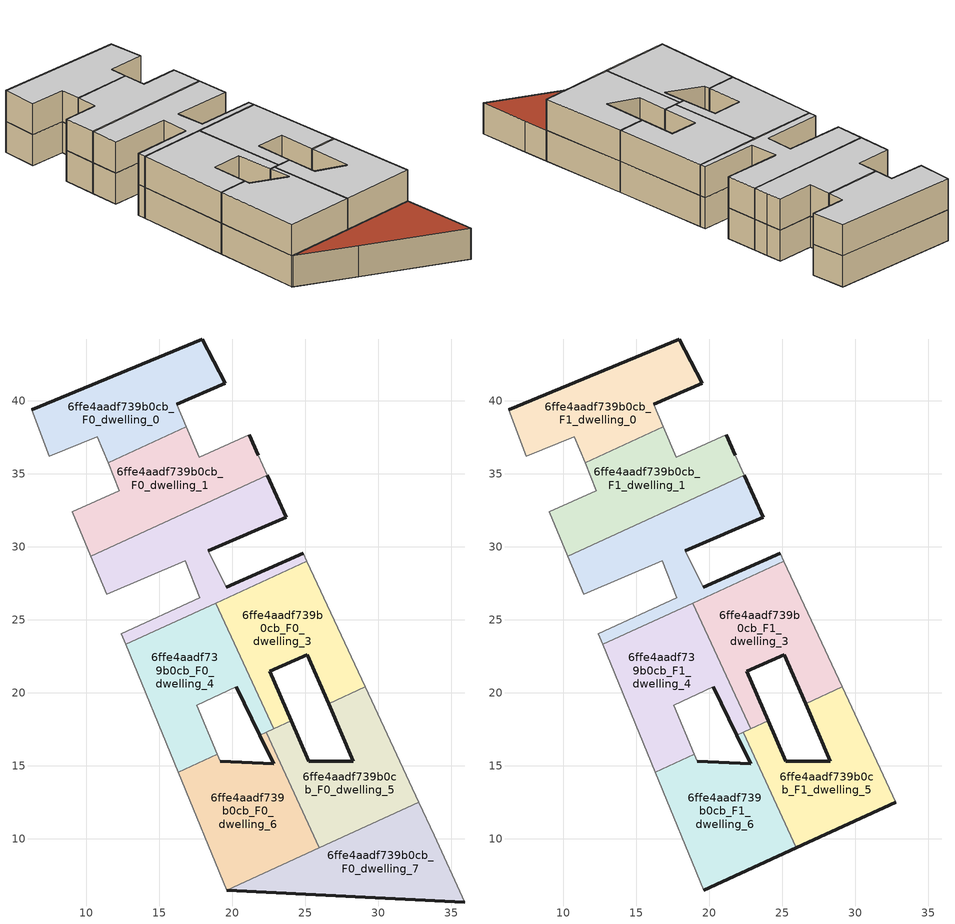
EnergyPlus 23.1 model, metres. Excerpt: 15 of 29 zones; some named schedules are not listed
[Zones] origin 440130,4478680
6ffe4aadf739b0cb_F0_dwelling_0
 floor ground (EU_floor_Construction): 16.85,38.22 16.19,39.76 19.5,41.21 17.95,44.24 6.26,39.41 7.47,36.2 10.75,37.55 11.48,35.76 z0
 wall outside (EU_wall_Construction): 6.26,39.41 17.95,44.24 19.5,41.21 16.19,39.76 z0:3
 wall adiabatic (EU_wall_Construction): 16.19,39.76 16.85,38.22 / 11.48,35.76 10.75,37.55 7.47,36.2 6.26,39.41 z0:3
 wall to 6ffe4aadf739b0cb_F0_dwelling_1 (EU_wall_Construction): 16.85,38.22 11.48,35.76 z0:3
6ffe4aadf739b0cb_F0_dwelling_1
 floor ground (EU_floor_Construction): 22.41,34.9 21.78,36.28 21.14,37.68 17.74,36.14 16.85,38.22 11.48,35.76 12.26,33.84 9.04,32.42 10.31,29.36 z0
 wall outside (EU_wall_Construction): 21.14,37.68 21.78,36.28 z0:3
 wall adiabatic (EU_wall_Construction): 16.85,38.22 17.74,36.14 21.14,37.68 / 21.78,36.28 22.41,34.9 / 10.31,29.36 9.04,32.42 12.26,33.84 11.48,35.76 z0:3
 wall to 6ffe4aadf739b0cb_F0_dwelling_2 (EU_wall_Construction): 22.41,34.9 10.31,29.36 z0:3
6ffe4aadf739b0cb_F0_dwelling_2
 floor ground (EU_floor_Construction): 25.11,29.01 24.85,29.56 19.59,27.25 18.36,29.73 23.71,32.02 22.41,34.9 10.31,29.36 11.38,26.76 16.76,29.06 17.77,26.53 12.4,24.04 12.7,23.32 z0
 wall outside (EU_wall_Construction): 22.41,34.9 23.71,32.02 18.36,29.73 / 19.59,27.25 24.85,29.56 z0:3
 wall adiabatic (EU_wall_Construction): 18.36,29.73 19.59,27.25 / 24.85,29.56 25.11,29.01 / 12.7,23.32 12.4,24.04 17.77,26.53 16.76,29.06 11.38,26.76 10.31,29.36 z0:3
 wall to 6ffe4aadf739b0cb_F0_dwelling_3 (EU_wall_Construction): 25.11,29.01 18.88,26.15 z0:3
 wall to 6ffe4aadf739b0cb_F0_dwelling_4 (EU_wall_Construction): 18.88,26.15 12.7,23.32 z0:3
6ffe4aadf739b0cb_F0_dwelling_3
 floor ground (EU_floor_Construction): 29.1,20.41 25.11,29.01 18.88,26.15 22.82,17.54 24.03,18.09 22.56,21.48 25.14,22.62 26.59,19.26 z0
 wall outside (EU_wall_Construction): 26.59,19.26 25.14,22.62 22.56,21.48 24.03,18.09 z0:3
 wall to 6ffe4aadf739b0cb_F0_dwelling_4 (EU_wall_Construction): 22.82,17.54 18.88,26.15 z0:3
 wall adiabatic (EU_wall_Construction): 25.11,29.01 29.1,20.41 z0:3
 wall to 6ffe4aadf739b0cb_F0_dwelling_5 (EU_wall_Construction): 29.1,20.41 26.59,19.26 / 24.03,18.09 22.82,17.54 z0:3
6ffe4aadf739b0cb_F0_dwelling_4
 floor ground (EU_floor_Construction): 21.88,17.11 22.82,17.54 18.88,26.15 12.7,23.32 16.3,14.55 18.98,15.78 17.54,19.14 20.28,20.4 z0
 wall outside (EU_wall_Construction): 21.88,17.11 20.28,20.4 z0:3
 wall adiabatic (EU_wall_Construction): 20.28,20.4 17.54,19.14 18.98,15.78 / 16.3,14.55 12.7,23.32 z0:3
 wall to 6ffe4aadf739b0cb_F0_dwelling_6 (EU_wall_Construction): 18.98,15.78 16.3,14.55 / 22.32,17.31 21.88,17.11 z0:3
 wall to 6ffe4aadf739b0cb_F0_dwelling_5 (EU_wall_Construction): 22.82,17.54 22.32,17.31 z0:3
6ffe4aadf739b0cb_F0_dwelling_5
 floor ground (EU_floor_Construction): 32.77,12.51 29.1,20.41 26.59,19.26 28.3,15.31 25.24,15.3 24.03,18.09 22.32,17.31 25.95,9.39 z0
 wall outside (EU_wall_Construction): 24.03,18.09 25.24,15.3 28.3,15.31 26.59,19.26 z0:3
 wall adiabatic (EU_wall_Construction): 29.1,20.41 32.77,12.51 z0:3
 wall to 6ffe4aadf739b0cb_F0_dwelling_6 (EU_wall_Construction): 25.95,9.39 22.32,17.31 z0:3
 wall to 6ffe4aadf739b0cb_F0_dwelling_7 (EU_wall_Construction): 32.77,12.51 25.95,9.39 z0:3
6ffe4aadf739b0cb_F0_dwelling_6
 floor ground (EU_floor_Construction): 25.95,9.39 22.32,17.31 21.88,17.11 22.84,15.14 19.18,15.3 18.98,15.78 16.3,14.55 19.62,6.49 z0
 wall outside (EU_wall_Construction): 19.18,15.3 22.84,15.14 21.88,17.11 z0:3
 wall adiabatic (EU_wall_Construction): 18.98,15.78 19.18,15.3 / 19.62,6.49 16.3,14.55 z0:3
 wall to 6ffe4aadf739b0cb_F0_dwelling_7 (EU_wall_Construction): 25.95,9.39 19.62,6.49 z0:3
6ffe4aadf739b0cb_F0_dwelling_7
 floor ground (EU_floor_Construction): 35.92,5.67 33.83,10.24 32.77,12.51 19.62,6.49 19.62,6.48 25.71,6.15 z0
 wall outside (EU_wall_Construction): 35.92,5.67 25.71,6.15 19.62,6.48 z0:3
 wall adiabatic (EU_wall_Construction): 19.62,6.48 19.62,6.49 / 32.77,12.51 33.83,10.24 35.92,5.67 z0:3
 roof outside (EU_roof_Construction): 33.83,10.24 35.92,5.67 25.71,6.15 19.62,6.48 19.62,6.49 32.77,12.51 z3
6ffe4aadf739b0cb_F1_dwelling_0
 floor to 6ffe4aadf739b0cb_F0_dwelling_0 (EU_floor_Construction): 16.85,38.22 16.19,39.76 19.5,41.21 17.95,44.24 6.26,39.41 7.47,36.2 10.75,37.55 11.48,35.76 z3
 wall outside (EU_wall_Construction): 6.26,39.41 17.95,44.24 19.5,41.21 16.19,39.76 z3:6
 wall adiabatic (EU_wall_Construction): 16.19,39.76 16.85,38.22 / 11.48,35.76 10.75,37.55 7.47,36.2 6.26,39.41 z3:6
 wall to 6ffe4aadf739b0cb_F1_dwelling_1 (EU_wall_Construction): 16.85,38.22 11.48,35.76 z3:6
 ceiling to 6ffe4aadf739b0cb_F2_dwelling_0 (EU_floor_Construction): 17.95,44.24 19.5,41.21 16.19,39.76 16.85,38.22 11.48,35.76 10.75,37.55 7.47,36.2 6.26,39.41 z6
6ffe4aadf739b0cb_F1_dwelling_1
 floor to 6ffe4aadf739b0cb_F0_dwelling_1 (EU_floor_Construction): 22.41,34.9 21.78,36.28 21.14,37.68 17.74,36.14 16.85,38.22 11.48,35.76 12.26,33.84 9.04,32.42 10.31,29.36 z3
 wall outside (EU_wall_Construction): 21.14,37.68 21.78,36.28 z3:6
 wall adiabatic (EU_wall_Construction): 16.85,38.22 17.74,36.14 21.14,37.68 / 21.78,36.28 22.41,34.9 / 10.31,29.36 9.04,32.42 12.26,33.84 11.48,35.76 z3:6
 wall to 6ffe4aadf739b0cb_F1_dwelling_2 (EU_wall_Construction): 22.41,34.9 10.31,29.36 z3:6
 ceiling to 6ffe4aadf739b0cb_F2_dwelling_1 (EU_floor_Construction): 21.14,37.68 21.78,36.28 22.41,34.9 10.31,29.36 9.04,32.42 12.26,33.84 11.48,35.76 16.85,38.22 17.74,36.14 z6
6ffe4aadf739b0cb_F1_dwelling_2
 floor to 6ffe4aadf739b0cb_F0_dwelling_2 (EU_floor_Construction): 25.11,29.01 24.85,29.56 19.59,27.25 18.36,29.73 23.71,32.02 22.41,34.9 10.31,29.36 11.38,26.76 16.76,29.06 17.77,26.53 12.4,24.04 12.7,23.32 z3
 wall outside (EU_wall_Construction): 22.41,34.9 23.71,32.02 18.36,29.73 / 19.59,27.25 24.85,29.56 z3:6
 wall adiabatic (EU_wall_Construction): 18.36,29.73 19.59,27.25 / 24.85,29.56 25.11,29.01 / 12.7,23.32 12.4,24.04 17.77,26.53 16.76,29.06 11.38,26.76 10.31,29.36 z3:6
 wall to 6ffe4aadf739b0cb_F1_dwelling_3 (EU_wall_Construction): 25.11,29.01 18.88,26.15 z3:6
 wall to 6ffe4aadf739b0cb_F1_dwelling_4 (EU_wall_Construction): 18.88,26.15 12.7,23.32 z3:6
 ceiling to 6ffe4aadf739b0cb_F2_dwelling_2 (EU_floor_Construction): 22.41,34.9 23.71,32.02 18.36,29.73 19.59,27.25 24.85,29.56 25.11,29.01 12.7,23.32 12.4,24.04 17.77,26.53 16.76,29.06 11.38,26.76 10.31,29.36 z6
6ffe4aadf739b0cb_F1_dwelling_3
 floor to 6ffe4aadf739b0cb_F0_dwelling_3 (EU_floor_Construction): 29.1,20.41 25.11,29.01 18.88,26.15 22.82,17.54 24.03,18.09 22.56,21.48 25.14,22.62 26.59,19.26 z3
 wall outside (EU_wall_Construction): 26.59,19.26 25.14,22.62 22.56,21.48 24.03,18.09 z3:6
 wall to 6ffe4aadf739b0cb_F1_dwelling_4 (EU_wall_Construction): 22.82,17.54 18.88,26.15 z3:6
 wall adiabatic (EU_wall_Construction): 25.11,29.01 29.1,20.41 z3:6
 wall to 6ffe4aadf739b0cb_F1_dwelling_5 (EU_wall_Construction): 29.1,20.41 26.59,19.26 / 24.03,18.09 22.82,17.54 z3:6
 ceiling to 6ffe4aadf739b0cb_F2_dwelling_3 (EU_floor_Construction): 25.11,29.01 29.1,20.41 26.59,19.26 25.14,22.62 22.56,21.48 24.03,18.09 22.82,17.54 18.88,26.15 z6
6ffe4aadf739b0cb_F1_dwelling_4
 floor to 6ffe4aadf739b0cb_F0_dwelling_4 (EU_floor_Construction): 21.88,17.11 22.82,17.54 18.88,26.15 12.7,23.32 16.3,14.55 18.98,15.78 17.54,19.14 20.28,20.4 z3
 wall outside (EU_wall_Construction): 21.88,17.11 20.28,20.4 z3:6
 wall adiabatic (EU_wall_Construction): 20.28,20.4 17.54,19.14 18.98,15.78 / 16.3,14.55 12.7,23.32 z3:6
 wall to 6ffe4aadf739b0cb_F1_dwelling_6 (EU_wall_Construction): 18.98,15.78 16.3,14.55 / 22.32,17.31 21.88,17.11 z3:6
 wall to 6ffe4aadf739b0cb_F1_dwelling_5 (EU_wall_Construction): 22.82,17.54 22.32,17.31 z3:6
 ceiling to 6ffe4aadf739b0cb_F2_dwelling_4 (EU_floor_Construction): 18.88,26.15 22.82,17.54 21.88,17.11 20.28,20.4 17.54,19.14 18.98,15.78 16.3,14.55 12.7,23.32 z6
6ffe4aadf739b0cb_F1_dwelling_5
 floor to 6ffe4aadf739b0cb_F0_dwelling_5 (EU_floor_Construction): 32.77,12.51 29.1,20.41 26.59,19.26 28.3,15.31 25.24,15.3 24.03,18.09 22.32,17.31 25.95,9.39 z3
 wall outside (EU_wall_Construction): 32.77,12.51 25.95,9.39 / 24.03,18.09 25.24,15.3 28.3,15.31 26.59,19.26 z3:6
 wall adiabatic (EU_wall_Construction): 29.1,20.41 32.77,12.51 z3:6
 wall to 6ffe4aadf739b0cb_F1_dwelling_6 (EU_wall_Construction): 25.95,9.39 22.32,17.31 z3:6
 ceiling to 6ffe4aadf739b0cb_F2_dwelling_5 (EU_floor_Construction): 29.1,20.41 32.77,12.51 25.95,9.39 22.32,17.31 24.03,18.09 25.24,15.3 28.3,15.31 26.59,19.26 z6
6ffe4aadf739b0cb_F1_dwelling_6
 floor to 6ffe4aadf739b0cb_F0_dwelling_6 (EU_floor_Construction): 25.95,9.39 22.32,17.31 21.88,17.11 22.84,15.14 19.18,15.3 18.98,15.78 16.3,14.55 19.62,6.49 z3
 wall outside (EU_wall_Construction): 19.18,15.3 22.84,15.14 21.88,17.11 / 25.95,9.39 19.62,6.49 z3:6
 wall adiabatic (EU_wall_Construction): 18.98,15.78 19.18,15.3 / 19.62,6.49 16.3,14.55 z3:6
 ceiling to 6ffe4aadf739b0cb_F2_dwelling_6 (EU_floor_Construction): 22.32,17.31 25.95,9.39 19.62,6.49 16.3,14.55 18.98,15.78 19.18,15.3 22.84,15.14 21.88,17.11 z6
[Building]
EU S2 Campaign: North Axis=0; Terrain=City; Solar Distribution=FullExterior
[Site:Location]
Madrid: Latitude=40.5; Longitude=-3.5; Time Zone=1; Elevation=609
[SizingPeriod:WeatherFileDays]
AnnualSizingPeriod: Begin Month=1; Begin Day of Month=1; End Month=12; End Day of Month=31; Day of Week for Start Day=Monday; Use Weather File Daylight Saving Period=No; Use Weather File Rain and Snow Indicators=No
[MATERIAL]
EU_InternalMass_Material: Roughness=MediumRough; Thickness=0.1; Conductivity=1; Density=1800; Specific Heat=900; Thermal Absorptance=0.9; Solar Absorptance=0.7; Visible Absorptance=0.7
[MATERIAL:NOMASS] Roughness=MediumRough; Thermal Absorptance=0.9; Solar Absorptance=0.7; Visible Absorptance=0.7
Name | Thermal Resistance
EU_wall_NoMass | 0.419739
EU_roof_NoMass | 0.352165
EU_floor_NoMass | 0.608284
[CONSTRUCTION]
EU_wall_Construction: EU_wall_NoMass
EU_roof_Construction: EU_roof_NoMass
EU_floor_Construction: EU_floor_NoMass
EU_InternalMass_Construction: EU_InternalMass_Material
[ZONE] Type=1; Multiplier=1; Ceiling Height=autocalculate; Floor Area=autocalculate; Part of Total Floor Area=Yes
Name | Volume
6ffe4aadf739b0cb_F0_dwelling_0; 6ffe4aadf739b0cb_F1_dwelling_0 | 164.496
6ffe4aadf739b0cb_F0_dwelling_1; 6ffe4aadf739b0cb_F1_dwelling_1 | 164.494
6ffe4aadf739b0cb_F0_dwelling_2; 6ffe4aadf739b0cb_F1_dwelling_2 | 164.466
6ffe4aadf739b0cb_F0_dwelling_3; 6ffe4aadf739b0cb_F1_dwelling_3 | 164.481
6ffe4aadf739b0cb_F0_dwelling_4; 6ffe4aadf739b0cb_F1_dwelling_4 | 164.502
6ffe4aadf739b0cb_F0_dwelling_5; 6ffe4aadf739b0cb_F1_dwelling_5 | 164.48
6ffe4aadf739b0cb_F0_dwelling_6; 6ffe4aadf739b0cb_F1_dwelling_6 | 164.495
6ffe4aadf739b0cb_F0_dwelling_7 | 164.479
[INTERNALMASS] Construction=EU_InternalMass_Construction
Name | Zone or ZoneList | Surface Area
6ffe4aadf739b0cb_F0_dwelling_0_EU_InternalMass | 6ffe4aadf739b0cb_F0_dwelling_0 | 54.8323
6ffe4aadf739b0cb_F0_dwelling_1_EU_InternalMass | 6ffe4aadf739b0cb_F0_dwelling_1 | 54.8314
6ffe4aadf739b0cb_F0_dwelling_2_EU_InternalMass | 6ffe4aadf739b0cb_F0_dwelling_2 | 54.8223
6ffe4aadf739b0cb_F0_dwelling_3_EU_InternalMass | 6ffe4aadf739b0cb_F0_dwelling_3 | 54.8286
6ffe4aadf739b0cb_F0_dwelling_4_EU_InternalMass | 6ffe4aadf739b0cb_F0_dwelling_4 | 54.8353
6ffe4aadf739b0cb_F0_dwelling_5_EU_InternalMass | 6ffe4aadf739b0cb_F0_dwelling_5 | 54.8254
6ffe4aadf739b0cb_F0_dwelling_6_EU_InternalMass | 6ffe4aadf739b0cb_F0_dwelling_6 | 54.8303
6ffe4aadf739b0cb_F0_dwelling_7_EU_InternalMass | 6ffe4aadf739b0cb_F0_dwelling_7 | 54.8264
6ffe4aadf739b0cb_F1_dwelling_0_EU_InternalMass | 6ffe4aadf739b0cb_F1_dwelling_0 | 62.6674
6ffe4aadf739b0cb_F1_dwelling_1_EU_InternalMass | 6ffe4aadf739b0cb_F1_dwelling_1 | 62.6576
6ffe4aadf739b0cb_F1_dwelling_2_EU_InternalMass | 6ffe4aadf739b0cb_F1_dwelling_2 | 74.3565
6ffe4aadf739b0cb_F1_dwelling_3_EU_InternalMass | 6ffe4aadf739b0cb_F1_dwelling_3 | 69.5127
6ffe4aadf739b0cb_F1_dwelling_4_EU_InternalMass | 6ffe4aadf739b0cb_F1_dwelling_4 | 53.3911
6ffe4aadf739b0cb_F1_dwelling_5_EU_InternalMass | 6ffe4aadf739b0cb_F1_dwelling_5 | 53.3934
6ffe4aadf739b0cb_F1_dwelling_6_EU_InternalMass | 6ffe4aadf739b0cb_F1_dwelling_6 | 62.6609
[OTHEREQUIPMENT] Fuel Type=Electricity; Design Level Calculation Method=Watts/Area; Power per Zone Floor Area=1; Fraction Latent=0; Fraction Radiant=0; Fraction Lost=0; Carbon Dioxide Generation Rate=0; EndUse Subcategory=EU_Step8_InternalGains
Name | Zone or ZoneList or Space or SpaceList | Schedule
EU_Step8_InternalGain_6ffe4aadf739b0cb_F0_dwelling_0_f000 | 6ffe4aadf739b0cb_F0_dwelling_0 | EU_Step8_GainSchedule_6ffe4aadf739b0cb_F0_dwelling_0_f000
EU_Step8_InternalGain_6ffe4aadf739b0cb_F0_dwelling_1_f000 | 6ffe4aadf739b0cb_F0_dwelling_1 | EU_Step8_GainSchedule_6ffe4aadf739b0cb_F0_dwelling_1_f000
EU_Step8_InternalGain_6ffe4aadf739b0cb_F0_dwelling_2_f000 | 6ffe4aadf739b0cb_F0_dwelling_2 | EU_Step8_GainSchedule_6ffe4aadf739b0cb_F0_dwelling_2_f000
EU_Step8_InternalGain_6ffe4aadf739b0cb_F0_dwelling_3_f000 | 6ffe4aadf739b0cb_F0_dwelling_3 | EU_Step8_GainSchedule_6ffe4aadf739b0cb_F0_dwelling_3_f000
EU_Step8_InternalGain_6ffe4aadf739b0cb_F0_dwelling_4_f000 | 6ffe4aadf739b0cb_F0_dwelling_4 | EU_Step8_GainSchedule_6ffe4aadf739b0cb_F0_dwelling_4_f000
EU_Step8_InternalGain_6ffe4aadf739b0cb_F0_dwelling_5_f000 | 6ffe4aadf739b0cb_F0_dwelling_5 | EU_Step8_GainSchedule_6ffe4aadf739b0cb_F0_dwelling_5_f000
EU_Step8_InternalGain_6ffe4aadf739b0cb_F0_dwelling_6_f000 | 6ffe4aadf739b0cb_F0_dwelling_6 | EU_Step8_GainSchedule_6ffe4aadf739b0cb_F0_dwelling_6_f000
EU_Step8_InternalGain_6ffe4aadf739b0cb_F0_dwelling_7_f000 | 6ffe4aadf739b0cb_F0_dwelling_7 | EU_Step8_GainSchedule_6ffe4aadf739b0cb_F0_dwelling_7_f000
EU_Step8_InternalGain_6ffe4aadf739b0cb_F1_dwelling_0_f000 | 6ffe4aadf739b0cb_F1_dwelling_0 | EU_Step8_GainSchedule_6ffe4aadf739b0cb_F1_dwelling_0_f000
EU_Step8_InternalGain_6ffe4aadf739b0cb_F1_dwelling_1_f000 | 6ffe4aadf739b0cb_F1_dwelling_1 | EU_Step8_GainSchedule_6ffe4aadf739b0cb_F1_dwelling_1_f000
EU_Step8_InternalGain_6ffe4aadf739b0cb_F1_dwelling_2_f000 | 6ffe4aadf739b0cb_F1_dwelling_2 | EU_Step8_GainSchedule_6ffe4aadf739b0cb_F1_dwelling_2_f000
EU_Step8_InternalGain_6ffe4aadf739b0cb_F1_dwelling_3_f000 | 6ffe4aadf739b0cb_F1_dwelling_3 | EU_Step8_GainSchedule_6ffe4aadf739b0cb_F1_dwelling_3_f000
EU_Step8_InternalGain_6ffe4aadf739b0cb_F1_dwelling_4_f000 | 6ffe4aadf739b0cb_F1_dwelling_4 | EU_Step8_GainSchedule_6ffe4aadf739b0cb_F1_dwelling_4_f000
EU_Step8_InternalGain_6ffe4aadf739b0cb_F1_dwelling_5_f000 | 6ffe4aadf739b0cb_F1_dwelling_5 | EU_Step8_GainSchedule_6ffe4aadf739b0cb_F1_dwelling_5_f000
EU_Step8_InternalGain_6ffe4aadf739b0cb_F1_dwelling_6_f000 | 6ffe4aadf739b0cb_F1_dwelling_6 | EU_Step8_GainSchedule_6ffe4aadf739b0cb_F1_dwelling_6_f000
[ZONEVENTILATION:DESIGNFLOWRATE] Schedule=EU_AlwaysOn; Design Flow Rate Calculation Method=AirChanges/Hour; Air Changes per Hour=0.703302; Ventilation Type=Natural; Fan Pressure Rise=0; Fan Total Efficiency=1; Constant Term Coefficient=1; Temperature Term Coefficient=0; Velocity Term Coefficient=0; Velocity Squared Term Coefficient=0; Minimum Indoor Temperature=-100; Maximum Indoor Temperature=100; Delta Temperature=-100; Minimum Outdoor Temperature=-100; Maximum Outdoor Temperature=100; Maximum Wind Speed=40
Name | Zone or ZoneList or Space or SpaceList
EU_ConstantAir_6ffe4aadf739b0cb_F0_dwelling_0 | 6ffe4aadf739b0cb_F0_dwelling_0
EU_ConstantAir_6ffe4aadf739b0cb_F0_dwelling_1 | 6ffe4aadf739b0cb_F0_dwelling_1
EU_ConstantAir_6ffe4aadf739b0cb_F0_dwelling_2 | 6ffe4aadf739b0cb_F0_dwelling_2
EU_ConstantAir_6ffe4aadf739b0cb_F0_dwelling_3 | 6ffe4aadf739b0cb_F0_dwelling_3
EU_ConstantAir_6ffe4aadf739b0cb_F0_dwelling_4 | 6ffe4aadf739b0cb_F0_dwelling_4
EU_ConstantAir_6ffe4aadf739b0cb_F0_dwelling_5 | 6ffe4aadf739b0cb_F0_dwelling_5
EU_ConstantAir_6ffe4aadf739b0cb_F0_dwelling_6 | 6ffe4aadf739b0cb_F0_dwelling_6
EU_ConstantAir_6ffe4aadf739b0cb_F0_dwelling_7 | 6ffe4aadf739b0cb_F0_dwelling_7
EU_ConstantAir_6ffe4aadf739b0cb_F1_dwelling_0 | 6ffe4aadf739b0cb_F1_dwelling_0
EU_ConstantAir_6ffe4aadf739b0cb_F1_dwelling_1 | 6ffe4aadf739b0cb_F1_dwelling_1
EU_ConstantAir_6ffe4aadf739b0cb_F1_dwelling_2 | 6ffe4aadf739b0cb_F1_dwelling_2
EU_ConstantAir_6ffe4aadf739b0cb_F1_dwelling_3 | 6ffe4aadf739b0cb_F1_dwelling_3
EU_ConstantAir_6ffe4aadf739b0cb_F1_dwelling_4 | 6ffe4aadf739b0cb_F1_dwelling_4
EU_ConstantAir_6ffe4aadf739b0cb_F1_dwelling_5 | 6ffe4aadf739b0cb_F1_dwelling_5
EU_ConstantAir_6ffe4aadf739b0cb_F1_dwelling_6 | 6ffe4aadf739b0cb_F1_dwelling_6
[HVACTEMPLATE:THERMOSTAT] Constant Heating Setpoint=20; Constant Cooling Setpoint=50
EU_HeatOnly_6ffe4aadf739b0cb_F0_dwelling_0; EU_HeatOnly_6ffe4aadf739b0cb_F0_dwelling_1; EU_HeatOnly_6ffe4aadf739b0cb_F0_dwelling_2; EU_HeatOnly_6ffe4aadf739b0cb_F0_dwelling_3; EU_HeatOnly_6ffe4aadf739b0cb_F0_dwelling_4; EU_HeatOnly_6ffe4aadf739b0cb_F0_dwelling_5; EU_HeatOnly_6ffe4aadf739b0cb_F0_dwelling_6; EU_HeatOnly_6ffe4aadf739b0cb_F0_dwelling_7; EU_HeatOnly_6ffe4aadf739b0cb_F1_dwelling_0; EU_HeatOnly_6ffe4aadf739b0cb_F1_dwelling_1; EU_HeatOnly_6ffe4aadf739b0cb_F1_dwelling_2; EU_HeatOnly_6ffe4aadf739b0cb_F1_dwelling_3; EU_HeatOnly_6ffe4aadf739b0cb_F1_dwelling_4; EU_HeatOnly_6ffe4aadf739b0cb_F1_dwelling_5; EU_HeatOnly_6ffe4aadf739b0cb_F1_dwelling_6; EU_HeatOnly_6ffe4aadf739b0cb_F2_dwelling_0; EU_HeatOnly_6ffe4aadf739b0cb_F2_dwelling_1; EU_HeatOnly_6ffe4aadf739b0cb_F2_dwelling_2; EU_HeatOnly_6ffe4aadf739b0cb_F2_dwelling_3; EU_HeatOnly_6ffe4aadf739b0cb_F2_dwelling_4; EU_HeatOnly_6ffe4aadf739b0cb_F2_dwelling_5; EU_HeatOnly_6ffe4aadf739b0cb_F2_dwelling_6; EU_HeatOnly_6ffe4aadf739b0cb_F3_dwelling_0; EU_HeatOnly_6ffe4aadf739b0cb_F3_dwelling_1; EU_HeatOnly_6ffe4aadf739b0cb_F3_dwelling_2; EU_HeatOnly_6ffe4aadf739b0cb_F3_dwelling_3; EU_HeatOnly_6ffe4aadf739b0cb_F3_dwelling_4; EU_HeatOnly_6ffe4aadf739b0cb_F3_dwelling_5; EU_HeatOnly_6ffe4aadf739b0cb_F3_dwelling_6
[HVACTEMPLATE:ZONE:IDEALLOADSAIRSYSTEM] System Availability Schedule=EU_AlwaysOn; Maximum Heating Supply Air Temperature=50; Minimum Cooling Supply Air Temperature=13; Maximum Heating Supply Air Humidity Ratio=0.0156; Minimum Cooling Supply Air Humidity Ratio=0.0077; Heating Limit=NoLimit; Cooling Limit=NoLimit; Heating Availability Schedule=EU_AlwaysOn; Cooling Availability Schedule=EU_CoolingOff; Dehumidification Control Type=ConstantSensibleHeatRatio; Cooling Sensible Heat Ratio=0.7; Dehumidification Setpoint=60; Humidification Control Type=None; Humidification Setpoint=30; Outdoor Air Method=None; Outdoor Air Flow Rate per Person=0.00944; Outdoor Air Flow Rate per Zone Floor Area=0; Outdoor Air Flow Rate per Zone=0; Demand Controlled Ventilation Type=None; Outdoor Air Economizer Type=NoEconomizer; Heat Recovery Type=None; Sensible Heat Recovery Effectiveness=0.7; Latent Heat Recovery Effectiveness=0.65
Name | Template Thermostat
6ffe4aadf739b0cb_F0_dwelling_0 | EU_HeatOnly_6ffe4aadf739b0cb_F0_dwelling_0
6ffe4aadf739b0cb_F0_dwelling_1 | EU_HeatOnly_6ffe4aadf739b0cb_F0_dwelling_1
6ffe4aadf739b0cb_F0_dwelling_2 | EU_HeatOnly_6ffe4aadf739b0cb_F0_dwelling_2
6ffe4aadf739b0cb_F0_dwelling_3 | EU_HeatOnly_6ffe4aadf739b0cb_F0_dwelling_3
